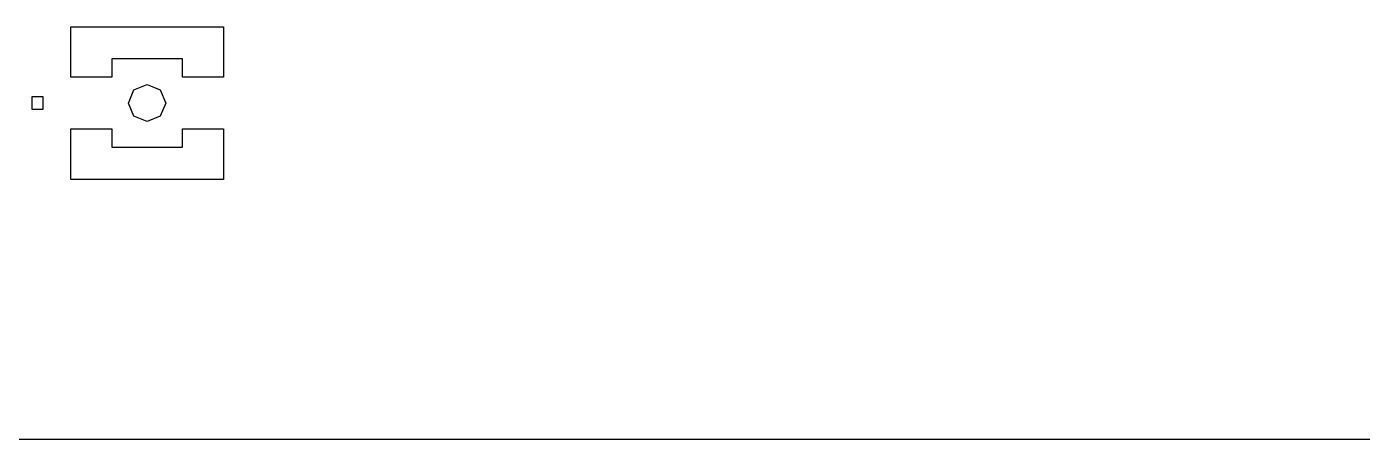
# Model space of a CAD drawing. Extents: x 19 to 1626, y -1956 to 266.
# Drawn here: x 69.58 to 119.26, y 228.6 to 243.95 of the extents above; entities that cross this region are included whole.
import ezdxf

# ---------------------------------------------------------------- set-up
doc = ezdxf.new("R2010")
doc.units = 0

msp = doc.modelspace()

# ---------------------------------------------------------------- linework, layer by layer
at = {"layer": 'ink_ext_XXXXXX', "color": 4}
for p, q in [((71.218778, 242.076111), (71.218778, 243.952889)), ((71.218778, 243.952889), (72.742778, 243.952889)), ((72.742778, 243.952889), (75.381556, 243.952889)), ((75.381556, 243.952889), (75.423889, 243.952889)), ((75.423889, 243.952889), (76.8985, 243.952889)), ((76.8985, 243.952889), (76.8985, 242.076111)), ((75.381556, 242.753444), (72.742778, 242.753444)), ((72.742778, 242.753444), (72.742778, 242.076111)), ((75.381556, 242.076111), (75.381556, 242.753444)), ((72.742778, 242.076111), (71.218778, 242.076111)), ((71.218778, 242.076111), (71.218778, 242.076111)), ((76.8985, 242.076111), (75.381556, 242.076111)), ((73.369311, 241.113169), (73.572017, 241.602472)), ((73.572017, 241.602472), (74.06132, 241.805178)), ((74.06132, 241.805178), (74.550623, 241.602472)), ((74.550623, 241.602472), (74.753329, 241.113169)), ((69.78142, 241.35334), (70.181383, 241.35334)), ((69.78142, 240.873342), (69.78142, 241.35334)), ((69.78142, 241.35334), (69.78142, 241.35334)), ((70.181383, 241.35334), (70.181383, 240.873342)), ((73.572017, 240.623866), (73.369311, 241.113169)), ((74.753329, 241.113169), (74.550623, 240.623866)), ((70.181383, 240.873342), (69.78142, 240.873342)), ((74.06132, 240.42116), (73.572017, 240.623866)), ((74.550623, 240.623866), (74.06132, 240.42116)), ((71.218778, 238.273167), (71.218778, 240.149944)), ((71.218778, 240.149944), (72.742778, 240.149944)), ((72.742778, 240.149944), (72.742778, 239.472611)), ((75.381556, 239.472611), (75.381556, 240.149944)), ((75.381556, 240.149944), (76.8985, 240.149944)), ((76.8985, 240.149944), (76.8985, 238.273167)), ((72.742778, 239.472611), (75.381556, 239.472611)), ((72.700444, 238.273167), (71.218778, 238.273167)), ((71.218778, 238.273167), (71.218778, 238.273167)), ((72.742778, 238.273167), (72.700444, 238.273167)), ((75.423889, 238.273167), (72.742778, 238.273167)), ((76.8985, 238.273167), (75.423889, 238.273167))]:
    msp.add_line(p, q, dxfattribs=at)
at = {"layer": 'Layer 1', "color": 4}
msp.add_line((50.8, 228.6), (1625.6, 228.6), dxfattribs=at)

doc.saveas('drawing.dxf')
